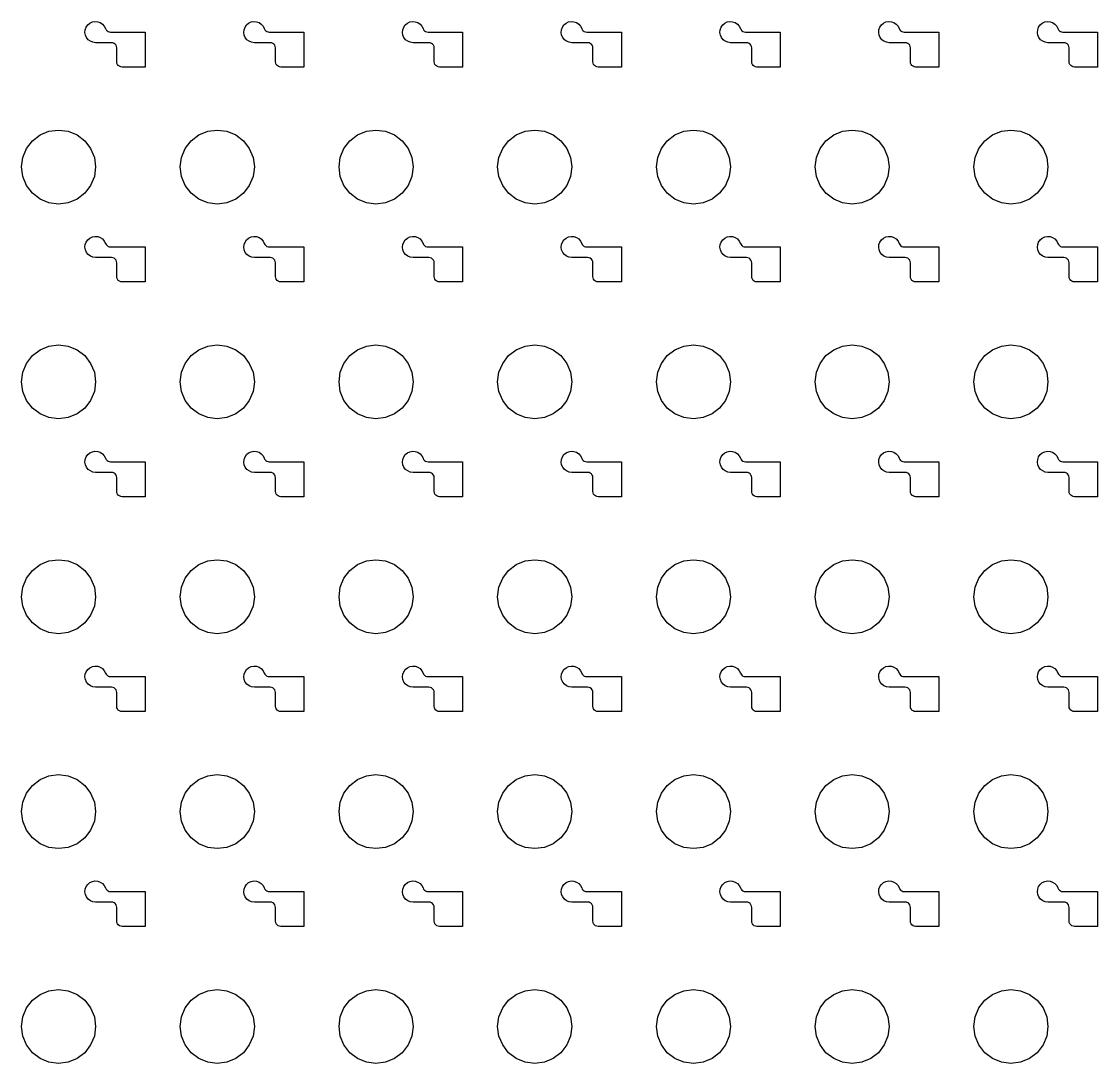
# Model space of a CAD drawing. Extents: x 11 to 212, y 11 to 212.
# Drawn here: x 143.44 to 155.4, y 74.01 to 85.59 of the extents above; entities that cross this region are included whole.
import ezdxf

# ---------------------------------------------------------------- set-up
doc = ezdxf.new("R2010")
doc.units = 0
doc.layers.add('C3', color=7, linetype='continuous')

msp = doc.modelspace()

# ---------------------------------------------------------------- linework, layer by layer
at = {"layer": 'C3'}
for points in [[(144.553, 85.082), (144.538, 85.084), (144.524, 85.09), (144.511, 85.1), (144.502, 85.112), (144.496, 85.126), (144.494, 85.141), (144.494, 85.294), (144.492, 85.309), (144.486, 85.324), (144.477, 85.336), (144.465, 85.345), (144.451, 85.351), (144.435, 85.353), (144.259, 85.353), (144.229, 85.357), (144.201, 85.368), (144.177, 85.386), (144.158, 85.41), (144.146, 85.438), (144.141, 85.467), (144.144, 85.497), (144.155, 85.526), (144.172, 85.55), (144.195, 85.57), (144.223, 85.583), (144.252, 85.588), (144.282, 85.586), (144.311, 85.576), (144.336, 85.559), (144.356, 85.537), (144.37, 85.51), (144.376, 85.497), (144.386, 85.486), (144.397, 85.478), (144.411, 85.472), (144.425, 85.471), (144.809, 85.471), (144.809, 85.082)], [(146.318, 85.082), (146.302, 85.084), (146.288, 85.09), (146.276, 85.1), (146.267, 85.112), (146.261, 85.126), (146.259, 85.141), (146.259, 85.294), (146.257, 85.309), (146.251, 85.324), (146.242, 85.336), (146.229, 85.345), (146.215, 85.351), (146.2, 85.353), (146.024, 85.353), (145.994, 85.357), (145.966, 85.368), (145.941, 85.386), (145.923, 85.41), (145.911, 85.438), (145.906, 85.467), (145.909, 85.497), (145.92, 85.526), (145.937, 85.55), (145.96, 85.57), (145.987, 85.583), (146.017, 85.588), (146.047, 85.586), (146.076, 85.576), (146.101, 85.559), (146.121, 85.537), (146.134, 85.51), (146.141, 85.497), (146.15, 85.486), (146.162, 85.478), (146.176, 85.472), (146.19, 85.471), (146.574, 85.471), (146.574, 85.082)], [(148.082, 85.082), (148.067, 85.084), (148.053, 85.09), (148.041, 85.1), (148.031, 85.112), (148.026, 85.126), (148.024, 85.141), (148.024, 85.294), (148.022, 85.309), (148.016, 85.324), (148.006, 85.336), (147.994, 85.345), (147.98, 85.351), (147.965, 85.353), (147.788, 85.353), (147.758, 85.357), (147.73, 85.368), (147.706, 85.386), (147.687, 85.41), (147.675, 85.438), (147.671, 85.467), (147.674, 85.497), (147.684, 85.526), (147.702, 85.55), (147.725, 85.57), (147.752, 85.583), (147.782, 85.588), (147.812, 85.586), (147.84, 85.576), (147.866, 85.559), (147.886, 85.537), (147.899, 85.51), (147.906, 85.497), (147.915, 85.486), (147.927, 85.478), (147.94, 85.472), (147.955, 85.471), (148.339, 85.471), (148.339, 85.082)], [(149.847, 85.082), (149.832, 85.084), (149.818, 85.09), (149.805, 85.1), (149.796, 85.112), (149.79, 85.126), (149.788, 85.141), (149.788, 85.294), (149.786, 85.309), (149.78, 85.324), (149.771, 85.336), (149.759, 85.345), (149.745, 85.351), (149.729, 85.353), (149.553, 85.353), (149.523, 85.357), (149.495, 85.368), (149.471, 85.386), (149.452, 85.41), (149.44, 85.438), (149.435, 85.467), (149.438, 85.497), (149.449, 85.526), (149.466, 85.55), (149.49, 85.57), (149.517, 85.583), (149.546, 85.588), (149.577, 85.586), (149.605, 85.576), (149.63, 85.559), (149.65, 85.537), (149.664, 85.51), (149.67, 85.497), (149.68, 85.486), (149.692, 85.478), (149.705, 85.472), (149.719, 85.471), (150.104, 85.471), (150.104, 85.082)], [(151.612, 85.082), (151.597, 85.084), (151.582, 85.09), (151.57, 85.1), (151.561, 85.112), (151.555, 85.126), (151.553, 85.141), (151.553, 85.294), (151.551, 85.309), (151.545, 85.324), (151.536, 85.336), (151.524, 85.345), (151.509, 85.351), (151.494, 85.353), (151.318, 85.353), (151.288, 85.357), (151.26, 85.368), (151.236, 85.386), (151.217, 85.41), (151.205, 85.438), (151.2, 85.467), (151.203, 85.497), (151.214, 85.526), (151.231, 85.55), (151.254, 85.57), (151.282, 85.583), (151.311, 85.588), (151.341, 85.586), (151.37, 85.576), (151.395, 85.559), (151.415, 85.537), (151.429, 85.51), (151.435, 85.497), (151.444, 85.486), (151.456, 85.478), (151.47, 85.472), (151.484, 85.471), (151.868, 85.471), (151.868, 85.082)], [(153.376, 85.082), (153.361, 85.084), (153.347, 85.09), (153.335, 85.1), (153.326, 85.112), (153.32, 85.126), (153.318, 85.141), (153.318, 85.294), (153.316, 85.309), (153.31, 85.324), (153.3, 85.336), (153.288, 85.345), (153.274, 85.351), (153.259, 85.353), (153.082, 85.353), (153.052, 85.357), (153.024, 85.368), (153, 85.386), (152.982, 85.41), (152.969, 85.438), (152.965, 85.467), (152.968, 85.497), (152.978, 85.526), (152.996, 85.55), (153.019, 85.57), (153.046, 85.583), (153.076, 85.588), (153.106, 85.586), (153.135, 85.576), (153.16, 85.559), (153.18, 85.537), (153.193, 85.51), (153.2, 85.497), (153.209, 85.486), (153.221, 85.478), (153.234, 85.472), (153.249, 85.471), (153.633, 85.471), (153.633, 85.082)], [(155.141, 85.082), (155.126, 85.084), (155.112, 85.09), (155.1, 85.1), (155.09, 85.112), (155.084, 85.126), (155.082, 85.141), (155.082, 85.294), (155.08, 85.309), (155.074, 85.324), (155.065, 85.336), (155.053, 85.345), (155.039, 85.351), (155.024, 85.353), (154.847, 85.353), (154.817, 85.357), (154.789, 85.368), (154.765, 85.386), (154.746, 85.41), (154.734, 85.438), (154.729, 85.467), (154.733, 85.497), (154.743, 85.526), (154.761, 85.55), (154.784, 85.57), (154.811, 85.583), (154.841, 85.588), (154.871, 85.586), (154.899, 85.576), (154.924, 85.559), (154.944, 85.537), (154.958, 85.51), (154.964, 85.497), (154.974, 85.486), (154.986, 85.478), (154.999, 85.472), (155.013, 85.471), (155.398, 85.471), (155.398, 85.082)], [(144.259, 83.971), (144.245, 83.864), (144.204, 83.765), (144.138, 83.679), (144.053, 83.614), (143.954, 83.573), (143.847, 83.559), (143.74, 83.573), (143.641, 83.614), (143.556, 83.679), (143.49, 83.765), (143.449, 83.864), (143.435, 83.971), (143.449, 84.077), (143.49, 84.176), (143.556, 84.262), (143.641, 84.327), (143.74, 84.368), (143.847, 84.382), (143.954, 84.368), (144.053, 84.327), (144.138, 84.262), (144.204, 84.176), (144.245, 84.077)], [(146.024, 83.971), (146.009, 83.864), (145.968, 83.765), (145.903, 83.679), (145.818, 83.614), (145.718, 83.573), (145.612, 83.559), (145.505, 83.573), (145.406, 83.614), (145.321, 83.679), (145.255, 83.765), (145.214, 83.864), (145.2, 83.971), (145.214, 84.077), (145.255, 84.176), (145.321, 84.262), (145.406, 84.327), (145.505, 84.368), (145.612, 84.382), (145.718, 84.368), (145.818, 84.327), (145.903, 84.262), (145.968, 84.176), (146.009, 84.077)], [(147.788, 83.971), (147.774, 83.864), (147.733, 83.765), (147.668, 83.679), (147.582, 83.614), (147.483, 83.573), (147.376, 83.559), (147.27, 83.573), (147.171, 83.614), (147.085, 83.679), (147.02, 83.765), (146.979, 83.864), (146.965, 83.971), (146.979, 84.077), (147.02, 84.176), (147.085, 84.262), (147.171, 84.327), (147.27, 84.368), (147.376, 84.382), (147.483, 84.368), (147.582, 84.327), (147.668, 84.262), (147.733, 84.176), (147.774, 84.077)], [(149.553, 83.971), (149.539, 83.864), (149.498, 83.765), (149.432, 83.679), (149.347, 83.614), (149.248, 83.573), (149.141, 83.559), (149.035, 83.573), (148.935, 83.614), (148.85, 83.679), (148.785, 83.765), (148.743, 83.864), (148.729, 83.971), (148.743, 84.077), (148.785, 84.176), (148.85, 84.262), (148.935, 84.327), (149.035, 84.368), (149.141, 84.382), (149.248, 84.368), (149.347, 84.327), (149.432, 84.262), (149.498, 84.176), (149.539, 84.077)], [(151.318, 83.971), (151.304, 83.864), (151.262, 83.765), (151.197, 83.679), (151.112, 83.614), (151.012, 83.573), (150.906, 83.559), (150.799, 83.573), (150.7, 83.614), (150.615, 83.679), (150.549, 83.765), (150.508, 83.864), (150.494, 83.971), (150.508, 84.077), (150.549, 84.176), (150.615, 84.262), (150.7, 84.327), (150.799, 84.368), (150.906, 84.382), (151.012, 84.368), (151.112, 84.327), (151.197, 84.262), (151.262, 84.176), (151.304, 84.077)], [(153.082, 83.971), (153.068, 83.864), (153.027, 83.765), (152.962, 83.679), (152.876, 83.614), (152.777, 83.573), (152.671, 83.559), (152.564, 83.573), (152.465, 83.614), (152.379, 83.679), (152.314, 83.765), (152.273, 83.864), (152.259, 83.971), (152.273, 84.077), (152.314, 84.176), (152.379, 84.262), (152.465, 84.327), (152.564, 84.368), (152.671, 84.382), (152.777, 84.368), (152.876, 84.327), (152.962, 84.262), (153.027, 84.176), (153.068, 84.077)], [(154.847, 83.971), (154.833, 83.864), (154.792, 83.765), (154.726, 83.679), (154.641, 83.614), (154.542, 83.573), (154.435, 83.559), (154.329, 83.573), (154.229, 83.614), (154.144, 83.679), (154.079, 83.765), (154.038, 83.864), (154.024, 83.971), (154.038, 84.077), (154.079, 84.176), (154.144, 84.262), (154.229, 84.327), (154.329, 84.368), (154.435, 84.382), (154.542, 84.368), (154.641, 84.327), (154.726, 84.262), (154.792, 84.176), (154.833, 84.077)], [(144.553, 82.694), (144.538, 82.696), (144.524, 82.702), (144.511, 82.711), (144.502, 82.724), (144.496, 82.738), (144.494, 82.753), (144.494, 82.906), (144.492, 82.921), (144.486, 82.935), (144.477, 82.947), (144.465, 82.957), (144.451, 82.963), (144.435, 82.965), (144.259, 82.965), (144.229, 82.969), (144.201, 82.98), (144.177, 82.998), (144.158, 83.022), (144.146, 83.049), (144.141, 83.079), (144.144, 83.109), (144.155, 83.137), (144.172, 83.162), (144.195, 83.181), (144.223, 83.194), (144.252, 83.2), (144.282, 83.198), (144.311, 83.188), (144.336, 83.171), (144.356, 83.148), (144.37, 83.122), (144.376, 83.109), (144.386, 83.098), (144.397, 83.089), (144.411, 83.084), (144.425, 83.082), (144.809, 83.082), (144.809, 82.694)], [(146.318, 82.694), (146.302, 82.696), (146.288, 82.702), (146.276, 82.711), (146.267, 82.724), (146.261, 82.738), (146.259, 82.753), (146.259, 82.906), (146.257, 82.921), (146.251, 82.935), (146.242, 82.947), (146.229, 82.957), (146.215, 82.963), (146.2, 82.965), (146.024, 82.965), (145.994, 82.969), (145.966, 82.98), (145.941, 82.998), (145.923, 83.022), (145.911, 83.049), (145.906, 83.079), (145.909, 83.109), (145.92, 83.137), (145.937, 83.162), (145.96, 83.181), (145.987, 83.194), (146.017, 83.2), (146.047, 83.198), (146.076, 83.188), (146.101, 83.171), (146.121, 83.148), (146.134, 83.122), (146.141, 83.109), (146.15, 83.098), (146.162, 83.089), (146.176, 83.084), (146.19, 83.082), (146.574, 83.082), (146.574, 82.694)], [(148.082, 82.694), (148.067, 82.696), (148.053, 82.702), (148.041, 82.711), (148.031, 82.724), (148.026, 82.738), (148.024, 82.753), (148.024, 82.906), (148.022, 82.921), (148.016, 82.935), (148.006, 82.947), (147.994, 82.957), (147.98, 82.963), (147.965, 82.965), (147.788, 82.965), (147.758, 82.969), (147.73, 82.98), (147.706, 82.998), (147.687, 83.022), (147.675, 83.049), (147.671, 83.079), (147.674, 83.109), (147.684, 83.137), (147.702, 83.162), (147.725, 83.181), (147.752, 83.194), (147.782, 83.2), (147.812, 83.198), (147.84, 83.188), (147.866, 83.171), (147.886, 83.148), (147.899, 83.122), (147.906, 83.109), (147.915, 83.098), (147.927, 83.089), (147.94, 83.084), (147.955, 83.082), (148.339, 83.082), (148.339, 82.694)], [(149.847, 82.694), (149.832, 82.696), (149.818, 82.702), (149.805, 82.711), (149.796, 82.724), (149.79, 82.738), (149.788, 82.753), (149.788, 82.906), (149.786, 82.921), (149.78, 82.935), (149.771, 82.947), (149.759, 82.957), (149.745, 82.963), (149.729, 82.965), (149.553, 82.965), (149.523, 82.969), (149.495, 82.98), (149.471, 82.998), (149.452, 83.022), (149.44, 83.049), (149.435, 83.079), (149.438, 83.109), (149.449, 83.137), (149.466, 83.162), (149.49, 83.181), (149.517, 83.194), (149.546, 83.2), (149.577, 83.198), (149.605, 83.188), (149.63, 83.171), (149.65, 83.148), (149.664, 83.122), (149.67, 83.109), (149.68, 83.098), (149.692, 83.089), (149.705, 83.084), (149.719, 83.082), (150.104, 83.082), (150.104, 82.694)], [(151.612, 82.694), (151.597, 82.696), (151.582, 82.702), (151.57, 82.711), (151.561, 82.724), (151.555, 82.738), (151.553, 82.753), (151.553, 82.906), (151.551, 82.921), (151.545, 82.935), (151.536, 82.947), (151.524, 82.957), (151.509, 82.963), (151.494, 82.965), (151.318, 82.965), (151.288, 82.969), (151.26, 82.98), (151.236, 82.998), (151.217, 83.022), (151.205, 83.049), (151.2, 83.079), (151.203, 83.109), (151.214, 83.137), (151.231, 83.162), (151.254, 83.181), (151.282, 83.194), (151.311, 83.2), (151.341, 83.198), (151.37, 83.188), (151.395, 83.171), (151.415, 83.148), (151.429, 83.122), (151.435, 83.109), (151.444, 83.098), (151.456, 83.089), (151.47, 83.084), (151.484, 83.082), (151.868, 83.082), (151.868, 82.694)], [(153.376, 82.694), (153.361, 82.696), (153.347, 82.702), (153.335, 82.711), (153.326, 82.724), (153.32, 82.738), (153.318, 82.753), (153.318, 82.906), (153.316, 82.921), (153.31, 82.935), (153.3, 82.947), (153.288, 82.957), (153.274, 82.963), (153.259, 82.965), (153.082, 82.965), (153.052, 82.969), (153.024, 82.98), (153, 82.998), (152.982, 83.022), (152.969, 83.049), (152.965, 83.079), (152.968, 83.109), (152.978, 83.137), (152.996, 83.162), (153.019, 83.181), (153.046, 83.194), (153.076, 83.2), (153.106, 83.198), (153.135, 83.188), (153.16, 83.171), (153.18, 83.148), (153.193, 83.122), (153.2, 83.109), (153.209, 83.098), (153.221, 83.089), (153.234, 83.084), (153.249, 83.082), (153.633, 83.082), (153.633, 82.694)], [(155.141, 82.694), (155.126, 82.696), (155.112, 82.702), (155.1, 82.711), (155.09, 82.724), (155.084, 82.738), (155.082, 82.753), (155.082, 82.906), (155.08, 82.921), (155.074, 82.935), (155.065, 82.947), (155.053, 82.957), (155.039, 82.963), (155.024, 82.965), (154.847, 82.965), (154.817, 82.969), (154.789, 82.98), (154.765, 82.998), (154.746, 83.022), (154.734, 83.049), (154.729, 83.079), (154.733, 83.109), (154.743, 83.137), (154.761, 83.162), (154.784, 83.181), (154.811, 83.194), (154.841, 83.2), (154.871, 83.198), (154.899, 83.188), (154.924, 83.171), (154.944, 83.148), (154.958, 83.122), (154.964, 83.109), (154.974, 83.098), (154.986, 83.089), (154.999, 83.084), (155.013, 83.082), (155.398, 83.082), (155.398, 82.694)], [(144.259, 81.582), (144.245, 81.476), (144.204, 81.376), (144.138, 81.291), (144.053, 81.226), (143.954, 81.185), (143.847, 81.171), (143.74, 81.185), (143.641, 81.226), (143.556, 81.291), (143.49, 81.376), (143.449, 81.476), (143.435, 81.582), (143.449, 81.689), (143.49, 81.788), (143.556, 81.874), (143.641, 81.939), (143.74, 81.98), (143.847, 81.994), (143.954, 81.98), (144.053, 81.939), (144.138, 81.874), (144.204, 81.788), (144.245, 81.689)], [(146.024, 81.582), (146.009, 81.476), (145.968, 81.376), (145.903, 81.291), (145.818, 81.226), (145.718, 81.185), (145.612, 81.171), (145.505, 81.185), (145.406, 81.226), (145.321, 81.291), (145.255, 81.376), (145.214, 81.476), (145.2, 81.582), (145.214, 81.689), (145.255, 81.788), (145.321, 81.874), (145.406, 81.939), (145.505, 81.98), (145.612, 81.994), (145.718, 81.98), (145.818, 81.939), (145.903, 81.874), (145.968, 81.788), (146.009, 81.689)], [(147.788, 81.582), (147.774, 81.476), (147.733, 81.376), (147.668, 81.291), (147.582, 81.226), (147.483, 81.185), (147.376, 81.171), (147.27, 81.185), (147.171, 81.226), (147.085, 81.291), (147.02, 81.376), (146.979, 81.476), (146.965, 81.582), (146.979, 81.689), (147.02, 81.788), (147.085, 81.874), (147.171, 81.939), (147.27, 81.98), (147.376, 81.994), (147.483, 81.98), (147.582, 81.939), (147.668, 81.874), (147.733, 81.788), (147.774, 81.689)], [(149.553, 81.582), (149.539, 81.476), (149.498, 81.376), (149.432, 81.291), (149.347, 81.226), (149.248, 81.185), (149.141, 81.171), (149.035, 81.185), (148.935, 81.226), (148.85, 81.291), (148.785, 81.376), (148.743, 81.476), (148.729, 81.582), (148.743, 81.689), (148.785, 81.788), (148.85, 81.874), (148.935, 81.939), (149.035, 81.98), (149.141, 81.994), (149.248, 81.98), (149.347, 81.939), (149.432, 81.874), (149.498, 81.788), (149.539, 81.689)], [(151.318, 81.582), (151.304, 81.476), (151.262, 81.376), (151.197, 81.291), (151.112, 81.226), (151.012, 81.185), (150.906, 81.171), (150.799, 81.185), (150.7, 81.226), (150.615, 81.291), (150.549, 81.376), (150.508, 81.476), (150.494, 81.582), (150.508, 81.689), (150.549, 81.788), (150.615, 81.874), (150.7, 81.939), (150.799, 81.98), (150.906, 81.994), (151.012, 81.98), (151.112, 81.939), (151.197, 81.874), (151.262, 81.788), (151.304, 81.689)], [(153.082, 81.582), (153.068, 81.476), (153.027, 81.376), (152.962, 81.291), (152.876, 81.226), (152.777, 81.185), (152.671, 81.171), (152.564, 81.185), (152.465, 81.226), (152.379, 81.291), (152.314, 81.376), (152.273, 81.476), (152.259, 81.582), (152.273, 81.689), (152.314, 81.788), (152.379, 81.874), (152.465, 81.939), (152.564, 81.98), (152.671, 81.994), (152.777, 81.98), (152.876, 81.939), (152.962, 81.874), (153.027, 81.788), (153.068, 81.689)], [(154.847, 81.582), (154.833, 81.476), (154.792, 81.376), (154.726, 81.291), (154.641, 81.226), (154.542, 81.185), (154.435, 81.171), (154.329, 81.185), (154.229, 81.226), (154.144, 81.291), (154.079, 81.376), (154.038, 81.476), (154.024, 81.582), (154.038, 81.689), (154.079, 81.788), (154.144, 81.874), (154.229, 81.939), (154.329, 81.98), (154.435, 81.994), (154.542, 81.98), (154.641, 81.939), (154.726, 81.874), (154.792, 81.788), (154.833, 81.689)], [(144.553, 80.306), (144.538, 80.308), (144.524, 80.314), (144.511, 80.323), (144.502, 80.335), (144.496, 80.349), (144.494, 80.365), (144.494, 80.518), (144.492, 80.533), (144.486, 80.547), (144.477, 80.559), (144.465, 80.569), (144.451, 80.574), (144.435, 80.576), (144.259, 80.576), (144.229, 80.58), (144.201, 80.592), (144.177, 80.61), (144.158, 80.633), (144.146, 80.661), (144.141, 80.691), (144.144, 80.721), (144.155, 80.749), (144.172, 80.774), (144.195, 80.793), (144.223, 80.806), (144.252, 80.812), (144.282, 80.809), (144.311, 80.8), (144.336, 80.783), (144.356, 80.76), (144.37, 80.733), (144.376, 80.72), (144.386, 80.709), (144.397, 80.701), (144.411, 80.696), (144.425, 80.694), (144.809, 80.694), (144.809, 80.306)], [(146.318, 80.306), (146.302, 80.308), (146.288, 80.314), (146.276, 80.323), (146.267, 80.335), (146.261, 80.349), (146.259, 80.365), (146.259, 80.518), (146.257, 80.533), (146.251, 80.547), (146.242, 80.559), (146.229, 80.569), (146.215, 80.574), (146.2, 80.576), (146.024, 80.576), (145.994, 80.58), (145.966, 80.592), (145.941, 80.61), (145.923, 80.633), (145.911, 80.661), (145.906, 80.691), (145.909, 80.721), (145.92, 80.749), (145.937, 80.774), (145.96, 80.793), (145.987, 80.806), (146.017, 80.812), (146.047, 80.809), (146.076, 80.8), (146.101, 80.783), (146.121, 80.76), (146.134, 80.733), (146.141, 80.72), (146.15, 80.709), (146.162, 80.701), (146.176, 80.696), (146.19, 80.694), (146.574, 80.694), (146.574, 80.306)], [(148.082, 80.306), (148.067, 80.308), (148.053, 80.314), (148.041, 80.323), (148.031, 80.335), (148.026, 80.349), (148.024, 80.365), (148.024, 80.518), (148.022, 80.533), (148.016, 80.547), (148.006, 80.559), (147.994, 80.569), (147.98, 80.574), (147.965, 80.576), (147.788, 80.576), (147.758, 80.58), (147.73, 80.592), (147.706, 80.61), (147.687, 80.633), (147.675, 80.661), (147.671, 80.691), (147.674, 80.721), (147.684, 80.749), (147.702, 80.774), (147.725, 80.793), (147.752, 80.806), (147.782, 80.812), (147.812, 80.809), (147.84, 80.8), (147.866, 80.783), (147.886, 80.76), (147.899, 80.733), (147.906, 80.72), (147.915, 80.709), (147.927, 80.701), (147.94, 80.696), (147.955, 80.694), (148.339, 80.694), (148.339, 80.306)], [(149.847, 80.306), (149.832, 80.308), (149.818, 80.314), (149.805, 80.323), (149.796, 80.335), (149.79, 80.349), (149.788, 80.365), (149.788, 80.518), (149.786, 80.533), (149.78, 80.547), (149.771, 80.559), (149.759, 80.569), (149.745, 80.574), (149.729, 80.576), (149.553, 80.576), (149.523, 80.58), (149.495, 80.592), (149.471, 80.61), (149.452, 80.633), (149.44, 80.661), (149.435, 80.691), (149.438, 80.721), (149.449, 80.749), (149.466, 80.774), (149.49, 80.793), (149.517, 80.806), (149.546, 80.812), (149.577, 80.809), (149.605, 80.8), (149.63, 80.783), (149.65, 80.76), (149.664, 80.733), (149.67, 80.72), (149.68, 80.709), (149.692, 80.701), (149.705, 80.696), (149.719, 80.694), (150.104, 80.694), (150.104, 80.306)], [(151.612, 80.306), (151.597, 80.308), (151.582, 80.314), (151.57, 80.323), (151.561, 80.335), (151.555, 80.349), (151.553, 80.365), (151.553, 80.518), (151.551, 80.533), (151.545, 80.547), (151.536, 80.559), (151.524, 80.569), (151.509, 80.574), (151.494, 80.576), (151.318, 80.576), (151.288, 80.58), (151.26, 80.592), (151.236, 80.61), (151.217, 80.633), (151.205, 80.661), (151.2, 80.691), (151.203, 80.721), (151.214, 80.749), (151.231, 80.774), (151.254, 80.793), (151.282, 80.806), (151.311, 80.812), (151.341, 80.809), (151.37, 80.8), (151.395, 80.783), (151.415, 80.76), (151.429, 80.733), (151.435, 80.72), (151.444, 80.709), (151.456, 80.701), (151.47, 80.696), (151.484, 80.694), (151.868, 80.694), (151.868, 80.306)], [(153.376, 80.306), (153.361, 80.308), (153.347, 80.314), (153.335, 80.323), (153.326, 80.335), (153.32, 80.349), (153.318, 80.365), (153.318, 80.518), (153.316, 80.533), (153.31, 80.547), (153.3, 80.559), (153.288, 80.569), (153.274, 80.574), (153.259, 80.576), (153.082, 80.576), (153.052, 80.58), (153.024, 80.592), (153, 80.61), (152.982, 80.633), (152.969, 80.661), (152.965, 80.691), (152.968, 80.721), (152.978, 80.749), (152.996, 80.774), (153.019, 80.793), (153.046, 80.806), (153.076, 80.812), (153.106, 80.809), (153.135, 80.8), (153.16, 80.783), (153.18, 80.76), (153.193, 80.733), (153.2, 80.72), (153.209, 80.709), (153.221, 80.701), (153.234, 80.696), (153.249, 80.694), (153.633, 80.694), (153.633, 80.306)], [(155.141, 80.306), (155.126, 80.308), (155.112, 80.314), (155.1, 80.323), (155.09, 80.335), (155.084, 80.349), (155.082, 80.365), (155.082, 80.518), (155.08, 80.533), (155.074, 80.547), (155.065, 80.559), (155.053, 80.569), (155.039, 80.574), (155.024, 80.576), (154.847, 80.576), (154.817, 80.58), (154.789, 80.592), (154.765, 80.61), (154.746, 80.633), (154.734, 80.661), (154.729, 80.691), (154.733, 80.721), (154.743, 80.749), (154.761, 80.774), (154.784, 80.793), (154.811, 80.806), (154.841, 80.812), (154.871, 80.809), (154.899, 80.8), (154.924, 80.783), (154.944, 80.76), (154.958, 80.733), (154.964, 80.72), (154.974, 80.709), (154.986, 80.701), (154.999, 80.696), (155.013, 80.694), (155.398, 80.694), (155.398, 80.306)], [(144.259, 79.194), (144.245, 79.088), (144.204, 78.988), (144.138, 78.903), (144.053, 78.838), (143.954, 78.796), (143.847, 78.782), (143.74, 78.796), (143.641, 78.838), (143.556, 78.903), (143.49, 78.988), (143.449, 79.088), (143.435, 79.194), (143.449, 79.301), (143.49, 79.4), (143.556, 79.485), (143.641, 79.551), (143.74, 79.592), (143.847, 79.606), (143.954, 79.592), (144.053, 79.551), (144.138, 79.485), (144.204, 79.4), (144.245, 79.301)], [(146.024, 79.194), (146.009, 79.088), (145.968, 78.988), (145.903, 78.903), (145.818, 78.838), (145.718, 78.796), (145.612, 78.782), (145.505, 78.796), (145.406, 78.838), (145.321, 78.903), (145.255, 78.988), (145.214, 79.088), (145.2, 79.194), (145.214, 79.301), (145.255, 79.4), (145.321, 79.485), (145.406, 79.551), (145.505, 79.592), (145.612, 79.606), (145.718, 79.592), (145.818, 79.551), (145.903, 79.485), (145.968, 79.4), (146.009, 79.301)], [(147.788, 79.194), (147.774, 79.088), (147.733, 78.988), (147.668, 78.903), (147.582, 78.838), (147.483, 78.796), (147.376, 78.782), (147.27, 78.796), (147.171, 78.838), (147.085, 78.903), (147.02, 78.988), (146.979, 79.088), (146.965, 79.194), (146.979, 79.301), (147.02, 79.4), (147.085, 79.485), (147.171, 79.551), (147.27, 79.592), (147.376, 79.606), (147.483, 79.592), (147.582, 79.551), (147.668, 79.485), (147.733, 79.4), (147.774, 79.301)], [(149.553, 79.194), (149.539, 79.088), (149.498, 78.988), (149.432, 78.903), (149.347, 78.838), (149.248, 78.796), (149.141, 78.782), (149.035, 78.796), (148.935, 78.838), (148.85, 78.903), (148.785, 78.988), (148.743, 79.088), (148.729, 79.194), (148.743, 79.301), (148.785, 79.4), (148.85, 79.485), (148.935, 79.551), (149.035, 79.592), (149.141, 79.606), (149.248, 79.592), (149.347, 79.551), (149.432, 79.485), (149.498, 79.4), (149.539, 79.301)], [(151.318, 79.194), (151.304, 79.088), (151.262, 78.988), (151.197, 78.903), (151.112, 78.838), (151.012, 78.796), (150.906, 78.782), (150.799, 78.796), (150.7, 78.838), (150.615, 78.903), (150.549, 78.988), (150.508, 79.088), (150.494, 79.194), (150.508, 79.301), (150.549, 79.4), (150.615, 79.485), (150.7, 79.551), (150.799, 79.592), (150.906, 79.606), (151.012, 79.592), (151.112, 79.551), (151.197, 79.485), (151.262, 79.4), (151.304, 79.301)], [(153.082, 79.194), (153.068, 79.088), (153.027, 78.988), (152.962, 78.903), (152.876, 78.838), (152.777, 78.796), (152.671, 78.782), (152.564, 78.796), (152.465, 78.838), (152.379, 78.903), (152.314, 78.988), (152.273, 79.088), (152.259, 79.194), (152.273, 79.301), (152.314, 79.4), (152.379, 79.485), (152.465, 79.551), (152.564, 79.592), (152.671, 79.606), (152.777, 79.592), (152.876, 79.551), (152.962, 79.485), (153.027, 79.4), (153.068, 79.301)], [(154.847, 79.194), (154.833, 79.088), (154.792, 78.988), (154.726, 78.903), (154.641, 78.838), (154.542, 78.796), (154.435, 78.782), (154.329, 78.796), (154.229, 78.838), (154.144, 78.903), (154.079, 78.988), (154.038, 79.088), (154.024, 79.194), (154.038, 79.301), (154.079, 79.4), (154.144, 79.485), (154.229, 79.551), (154.329, 79.592), (154.435, 79.606), (154.542, 79.592), (154.641, 79.551), (154.726, 79.485), (154.792, 79.4), (154.833, 79.301)], [(144.553, 77.918), (144.538, 77.92), (144.524, 77.926), (144.511, 77.935), (144.502, 77.947), (144.496, 77.961), (144.494, 77.976), (144.494, 78.129), (144.492, 78.145), (144.486, 78.159), (144.477, 78.171), (144.465, 78.18), (144.451, 78.186), (144.435, 78.188), (144.259, 78.188), (144.229, 78.192), (144.201, 78.203), (144.177, 78.222), (144.158, 78.245), (144.146, 78.273), (144.141, 78.303), (144.144, 78.333), (144.155, 78.361), (144.172, 78.386), (144.195, 78.405), (144.223, 78.418), (144.252, 78.423), (144.282, 78.421), (144.311, 78.411), (144.336, 78.395), (144.356, 78.372), (144.37, 78.345), (144.376, 78.332), (144.386, 78.321), (144.397, 78.313), (144.411, 78.308), (144.425, 78.306), (144.809, 78.306), (144.809, 77.918)], [(146.318, 77.918), (146.302, 77.92), (146.288, 77.926), (146.276, 77.935), (146.267, 77.947), (146.261, 77.961), (146.259, 77.976), (146.259, 78.129), (146.257, 78.145), (146.251, 78.159), (146.242, 78.171), (146.229, 78.18), (146.215, 78.186), (146.2, 78.188), (146.024, 78.188), (145.994, 78.192), (145.966, 78.203), (145.941, 78.222), (145.923, 78.245), (145.911, 78.273), (145.906, 78.303), (145.909, 78.333), (145.92, 78.361), (145.937, 78.386), (145.96, 78.405), (145.987, 78.418), (146.017, 78.423), (146.047, 78.421), (146.076, 78.411), (146.101, 78.395), (146.121, 78.372), (146.134, 78.345), (146.141, 78.332), (146.15, 78.321), (146.162, 78.313), (146.176, 78.308), (146.19, 78.306), (146.574, 78.306), (146.574, 77.918)], [(148.082, 77.918), (148.067, 77.92), (148.053, 77.926), (148.041, 77.935), (148.031, 77.947), (148.026, 77.961), (148.024, 77.976), (148.024, 78.129), (148.022, 78.145), (148.016, 78.159), (148.006, 78.171), (147.994, 78.18), (147.98, 78.186), (147.965, 78.188), (147.788, 78.188), (147.758, 78.192), (147.73, 78.203), (147.706, 78.222), (147.687, 78.245), (147.675, 78.273), (147.671, 78.303), (147.674, 78.333), (147.684, 78.361), (147.702, 78.386), (147.725, 78.405), (147.752, 78.418), (147.782, 78.423), (147.812, 78.421), (147.84, 78.411), (147.866, 78.395), (147.886, 78.372), (147.899, 78.345), (147.906, 78.332), (147.915, 78.321), (147.927, 78.313), (147.94, 78.308), (147.955, 78.306), (148.339, 78.306), (148.339, 77.918)], [(149.847, 77.918), (149.832, 77.92), (149.818, 77.926), (149.805, 77.935), (149.796, 77.947), (149.79, 77.961), (149.788, 77.976), (149.788, 78.129), (149.786, 78.145), (149.78, 78.159), (149.771, 78.171), (149.759, 78.18), (149.745, 78.186), (149.729, 78.188), (149.553, 78.188), (149.523, 78.192), (149.495, 78.203), (149.471, 78.222), (149.452, 78.245), (149.44, 78.273), (149.435, 78.303), (149.438, 78.333), (149.449, 78.361), (149.466, 78.386), (149.49, 78.405), (149.517, 78.418), (149.546, 78.423), (149.577, 78.421), (149.605, 78.411), (149.63, 78.395), (149.65, 78.372), (149.664, 78.345), (149.67, 78.332), (149.68, 78.321), (149.692, 78.313), (149.705, 78.308), (149.719, 78.306), (150.104, 78.306), (150.104, 77.918)], [(151.612, 77.918), (151.597, 77.92), (151.582, 77.926), (151.57, 77.935), (151.561, 77.947), (151.555, 77.961), (151.553, 77.976), (151.553, 78.129), (151.551, 78.145), (151.545, 78.159), (151.536, 78.171), (151.524, 78.18), (151.509, 78.186), (151.494, 78.188), (151.318, 78.188), (151.288, 78.192), (151.26, 78.203), (151.236, 78.222), (151.217, 78.245), (151.205, 78.273), (151.2, 78.303), (151.203, 78.333), (151.214, 78.361), (151.231, 78.386), (151.254, 78.405), (151.282, 78.418), (151.311, 78.423), (151.341, 78.421), (151.37, 78.411), (151.395, 78.395), (151.415, 78.372), (151.429, 78.345), (151.435, 78.332), (151.444, 78.321), (151.456, 78.313), (151.47, 78.308), (151.484, 78.306), (151.868, 78.306), (151.868, 77.918)], [(153.376, 77.918), (153.361, 77.92), (153.347, 77.926), (153.335, 77.935), (153.326, 77.947), (153.32, 77.961), (153.318, 77.976), (153.318, 78.129), (153.316, 78.145), (153.31, 78.159), (153.3, 78.171), (153.288, 78.18), (153.274, 78.186), (153.259, 78.188), (153.082, 78.188), (153.052, 78.192), (153.024, 78.203), (153, 78.222), (152.982, 78.245), (152.969, 78.273), (152.965, 78.303), (152.968, 78.333), (152.978, 78.361), (152.996, 78.386), (153.019, 78.405), (153.046, 78.418), (153.076, 78.423), (153.106, 78.421), (153.135, 78.411), (153.16, 78.395), (153.18, 78.372), (153.193, 78.345), (153.2, 78.332), (153.209, 78.321), (153.221, 78.313), (153.234, 78.308), (153.249, 78.306), (153.633, 78.306), (153.633, 77.918)], [(155.141, 77.918), (155.126, 77.92), (155.112, 77.926), (155.1, 77.935), (155.09, 77.947), (155.084, 77.961), (155.082, 77.976), (155.082, 78.129), (155.08, 78.145), (155.074, 78.159), (155.065, 78.171), (155.053, 78.18), (155.039, 78.186), (155.024, 78.188), (154.847, 78.188), (154.817, 78.192), (154.789, 78.203), (154.765, 78.222), (154.746, 78.245), (154.734, 78.273), (154.729, 78.303), (154.733, 78.333), (154.743, 78.361), (154.761, 78.386), (154.784, 78.405), (154.811, 78.418), (154.841, 78.423), (154.871, 78.421), (154.899, 78.411), (154.924, 78.395), (154.944, 78.372), (154.958, 78.345), (154.964, 78.332), (154.974, 78.321), (154.986, 78.313), (154.999, 78.308), (155.013, 78.306), (155.398, 78.306), (155.398, 77.918)], [(144.259, 76.806), (144.245, 76.699), (144.204, 76.6), (144.138, 76.515), (144.053, 76.449), (143.954, 76.408), (143.847, 76.394), (143.74, 76.408), (143.641, 76.449), (143.556, 76.515), (143.49, 76.6), (143.449, 76.699), (143.435, 76.806), (143.449, 76.912), (143.49, 77.012), (143.556, 77.097), (143.641, 77.162), (143.74, 77.204), (143.847, 77.218), (143.954, 77.204), (144.053, 77.162), (144.138, 77.097), (144.204, 77.012), (144.245, 76.912)], [(146.024, 76.806), (146.009, 76.699), (145.968, 76.6), (145.903, 76.515), (145.818, 76.449), (145.718, 76.408), (145.612, 76.394), (145.505, 76.408), (145.406, 76.449), (145.321, 76.515), (145.255, 76.6), (145.214, 76.699), (145.2, 76.806), (145.214, 76.912), (145.255, 77.012), (145.321, 77.097), (145.406, 77.162), (145.505, 77.204), (145.612, 77.218), (145.718, 77.204), (145.818, 77.162), (145.903, 77.097), (145.968, 77.012), (146.009, 76.912)], [(147.788, 76.806), (147.774, 76.699), (147.733, 76.6), (147.668, 76.515), (147.582, 76.449), (147.483, 76.408), (147.376, 76.394), (147.27, 76.408), (147.171, 76.449), (147.085, 76.515), (147.02, 76.6), (146.979, 76.699), (146.965, 76.806), (146.979, 76.912), (147.02, 77.012), (147.085, 77.097), (147.171, 77.162), (147.27, 77.204), (147.376, 77.218), (147.483, 77.204), (147.582, 77.162), (147.668, 77.097), (147.733, 77.012), (147.774, 76.912)], [(149.553, 76.806), (149.539, 76.699), (149.498, 76.6), (149.432, 76.515), (149.347, 76.449), (149.248, 76.408), (149.141, 76.394), (149.035, 76.408), (148.935, 76.449), (148.85, 76.515), (148.785, 76.6), (148.743, 76.699), (148.729, 76.806), (148.743, 76.912), (148.785, 77.012), (148.85, 77.097), (148.935, 77.162), (149.035, 77.204), (149.141, 77.218), (149.248, 77.204), (149.347, 77.162), (149.432, 77.097), (149.498, 77.012), (149.539, 76.912)], [(151.318, 76.806), (151.304, 76.699), (151.262, 76.6), (151.197, 76.515), (151.112, 76.449), (151.012, 76.408), (150.906, 76.394), (150.799, 76.408), (150.7, 76.449), (150.615, 76.515), (150.549, 76.6), (150.508, 76.699), (150.494, 76.806), (150.508, 76.912), (150.549, 77.012), (150.615, 77.097), (150.7, 77.162), (150.799, 77.204), (150.906, 77.218), (151.012, 77.204), (151.112, 77.162), (151.197, 77.097), (151.262, 77.012), (151.304, 76.912)], [(153.082, 76.806), (153.068, 76.699), (153.027, 76.6), (152.962, 76.515), (152.876, 76.449), (152.777, 76.408), (152.671, 76.394), (152.564, 76.408), (152.465, 76.449), (152.379, 76.515), (152.314, 76.6), (152.273, 76.699), (152.259, 76.806), (152.273, 76.912), (152.314, 77.012), (152.379, 77.097), (152.465, 77.162), (152.564, 77.204), (152.671, 77.218), (152.777, 77.204), (152.876, 77.162), (152.962, 77.097), (153.027, 77.012), (153.068, 76.912)], [(154.847, 76.806), (154.833, 76.699), (154.792, 76.6), (154.726, 76.515), (154.641, 76.449), (154.542, 76.408), (154.435, 76.394), (154.329, 76.408), (154.229, 76.449), (154.144, 76.515), (154.079, 76.6), (154.038, 76.699), (154.024, 76.806), (154.038, 76.912), (154.079, 77.012), (154.144, 77.097), (154.229, 77.162), (154.329, 77.204), (154.435, 77.218), (154.542, 77.204), (154.641, 77.162), (154.726, 77.097), (154.792, 77.012), (154.833, 76.912)], [(144.553, 75.529), (144.538, 75.531), (144.524, 75.537), (144.511, 75.547), (144.502, 75.559), (144.496, 75.573), (144.494, 75.588), (144.494, 75.741), (144.492, 75.756), (144.486, 75.771), (144.477, 75.783), (144.465, 75.792), (144.451, 75.798), (144.435, 75.8), (144.259, 75.8), (144.229, 75.804), (144.201, 75.815), (144.177, 75.833), (144.158, 75.857), (144.146, 75.885), (144.141, 75.914), (144.144, 75.944), (144.155, 75.973), (144.172, 75.997), (144.195, 76.017), (144.223, 76.03), (144.252, 76.035), (144.282, 76.033), (144.311, 76.023), (144.336, 76.006), (144.356, 75.984), (144.37, 75.957), (144.376, 75.944), (144.386, 75.933), (144.397, 75.925), (144.411, 75.919), (144.425, 75.918), (144.809, 75.918), (144.809, 75.529)], [(146.318, 75.529), (146.302, 75.531), (146.288, 75.537), (146.276, 75.547), (146.267, 75.559), (146.261, 75.573), (146.259, 75.588), (146.259, 75.741), (146.257, 75.756), (146.251, 75.771), (146.242, 75.783), (146.229, 75.792), (146.215, 75.798), (146.2, 75.8), (146.024, 75.8), (145.994, 75.804), (145.966, 75.815), (145.941, 75.833), (145.923, 75.857), (145.911, 75.885), (145.906, 75.914), (145.909, 75.944), (145.92, 75.973), (145.937, 75.997), (145.96, 76.017), (145.987, 76.03), (146.017, 76.035), (146.047, 76.033), (146.076, 76.023), (146.101, 76.006), (146.121, 75.984), (146.134, 75.957), (146.141, 75.944), (146.15, 75.933), (146.162, 75.925), (146.176, 75.919), (146.19, 75.918), (146.574, 75.918), (146.574, 75.529)], [(148.082, 75.529), (148.067, 75.531), (148.053, 75.537), (148.041, 75.547), (148.031, 75.559), (148.026, 75.573), (148.024, 75.588), (148.024, 75.741), (148.022, 75.756), (148.016, 75.771), (148.006, 75.783), (147.994, 75.792), (147.98, 75.798), (147.965, 75.8), (147.788, 75.8), (147.758, 75.804), (147.73, 75.815), (147.706, 75.833), (147.687, 75.857), (147.675, 75.885), (147.671, 75.914), (147.674, 75.944), (147.684, 75.973), (147.702, 75.997), (147.725, 76.017), (147.752, 76.03), (147.782, 76.035), (147.812, 76.033), (147.84, 76.023), (147.866, 76.006), (147.886, 75.984), (147.899, 75.957), (147.906, 75.944), (147.915, 75.933), (147.927, 75.925), (147.94, 75.919), (147.955, 75.918), (148.339, 75.918), (148.339, 75.529)], [(149.847, 75.529), (149.832, 75.531), (149.818, 75.537), (149.805, 75.547), (149.796, 75.559), (149.79, 75.573), (149.788, 75.588), (149.788, 75.741), (149.786, 75.756), (149.78, 75.771), (149.771, 75.783), (149.759, 75.792), (149.745, 75.798), (149.729, 75.8), (149.553, 75.8), (149.523, 75.804), (149.495, 75.815), (149.471, 75.833), (149.452, 75.857), (149.44, 75.885), (149.435, 75.914), (149.438, 75.944), (149.449, 75.973), (149.466, 75.997), (149.49, 76.017), (149.517, 76.03), (149.546, 76.035), (149.577, 76.033), (149.605, 76.023), (149.63, 76.006), (149.65, 75.984), (149.664, 75.957), (149.67, 75.944), (149.68, 75.933), (149.692, 75.925), (149.705, 75.919), (149.719, 75.918), (150.104, 75.918), (150.104, 75.529)], [(151.612, 75.529), (151.597, 75.531), (151.582, 75.537), (151.57, 75.547), (151.561, 75.559), (151.555, 75.573), (151.553, 75.588), (151.553, 75.741), (151.551, 75.756), (151.545, 75.771), (151.536, 75.783), (151.524, 75.792), (151.509, 75.798), (151.494, 75.8), (151.318, 75.8), (151.288, 75.804), (151.26, 75.815), (151.236, 75.833), (151.217, 75.857), (151.205, 75.885), (151.2, 75.914), (151.203, 75.944), (151.214, 75.973), (151.231, 75.997), (151.254, 76.017), (151.282, 76.03), (151.311, 76.035), (151.341, 76.033), (151.37, 76.023), (151.395, 76.006), (151.415, 75.984), (151.429, 75.957), (151.435, 75.944), (151.444, 75.933), (151.456, 75.925), (151.47, 75.919), (151.484, 75.918), (151.868, 75.918), (151.868, 75.529)], [(153.376, 75.529), (153.361, 75.531), (153.347, 75.537), (153.335, 75.547), (153.326, 75.559), (153.32, 75.573), (153.318, 75.588), (153.318, 75.741), (153.316, 75.756), (153.31, 75.771), (153.3, 75.783), (153.288, 75.792), (153.274, 75.798), (153.259, 75.8), (153.082, 75.8), (153.052, 75.804), (153.024, 75.815), (153, 75.833), (152.982, 75.857), (152.969, 75.885), (152.965, 75.914), (152.968, 75.944), (152.978, 75.973), (152.996, 75.997), (153.019, 76.017), (153.046, 76.03), (153.076, 76.035), (153.106, 76.033), (153.135, 76.023), (153.16, 76.006), (153.18, 75.984), (153.193, 75.957), (153.2, 75.944), (153.209, 75.933), (153.221, 75.925), (153.234, 75.919), (153.249, 75.918), (153.633, 75.918), (153.633, 75.529)], [(155.141, 75.529), (155.126, 75.531), (155.112, 75.537), (155.1, 75.547), (155.09, 75.559), (155.084, 75.573), (155.082, 75.588), (155.082, 75.741), (155.08, 75.756), (155.074, 75.771), (155.065, 75.783), (155.053, 75.792), (155.039, 75.798), (155.024, 75.8), (154.847, 75.8), (154.817, 75.804), (154.789, 75.815), (154.765, 75.833), (154.746, 75.857), (154.734, 75.885), (154.729, 75.914), (154.733, 75.944), (154.743, 75.973), (154.761, 75.997), (154.784, 76.017), (154.811, 76.03), (154.841, 76.035), (154.871, 76.033), (154.899, 76.023), (154.924, 76.006), (154.944, 75.984), (154.958, 75.957), (154.964, 75.944), (154.974, 75.933), (154.986, 75.925), (154.999, 75.919), (155.013, 75.918), (155.398, 75.918), (155.398, 75.529)], [(144.259, 74.418), (144.245, 74.311), (144.204, 74.212), (144.138, 74.126), (144.053, 74.061), (143.954, 74.02), (143.847, 74.006), (143.74, 74.02), (143.641, 74.061), (143.556, 74.126), (143.49, 74.212), (143.449, 74.311), (143.435, 74.418), (143.449, 74.524), (143.49, 74.624), (143.556, 74.709), (143.641, 74.774), (143.74, 74.815), (143.847, 74.829), (143.954, 74.815), (144.053, 74.774), (144.138, 74.709), (144.204, 74.624), (144.245, 74.524)], [(146.024, 74.418), (146.009, 74.311), (145.968, 74.212), (145.903, 74.126), (145.818, 74.061), (145.718, 74.02), (145.612, 74.006), (145.505, 74.02), (145.406, 74.061), (145.321, 74.126), (145.255, 74.212), (145.214, 74.311), (145.2, 74.418), (145.214, 74.524), (145.255, 74.624), (145.321, 74.709), (145.406, 74.774), (145.505, 74.815), (145.612, 74.829), (145.718, 74.815), (145.818, 74.774), (145.903, 74.709), (145.968, 74.624), (146.009, 74.524)], [(147.788, 74.418), (147.774, 74.311), (147.733, 74.212), (147.668, 74.126), (147.582, 74.061), (147.483, 74.02), (147.376, 74.006), (147.27, 74.02), (147.171, 74.061), (147.085, 74.126), (147.02, 74.212), (146.979, 74.311), (146.965, 74.418), (146.979, 74.524), (147.02, 74.624), (147.085, 74.709), (147.171, 74.774), (147.27, 74.815), (147.376, 74.829), (147.483, 74.815), (147.582, 74.774), (147.668, 74.709), (147.733, 74.624), (147.774, 74.524)], [(149.553, 74.418), (149.539, 74.311), (149.498, 74.212), (149.432, 74.126), (149.347, 74.061), (149.248, 74.02), (149.141, 74.006), (149.035, 74.02), (148.935, 74.061), (148.85, 74.126), (148.785, 74.212), (148.743, 74.311), (148.729, 74.418), (148.743, 74.524), (148.785, 74.624), (148.85, 74.709), (148.935, 74.774), (149.035, 74.815), (149.141, 74.829), (149.248, 74.815), (149.347, 74.774), (149.432, 74.709), (149.498, 74.624), (149.539, 74.524)], [(151.318, 74.418), (151.304, 74.311), (151.262, 74.212), (151.197, 74.126), (151.112, 74.061), (151.012, 74.02), (150.906, 74.006), (150.799, 74.02), (150.7, 74.061), (150.615, 74.126), (150.549, 74.212), (150.508, 74.311), (150.494, 74.418), (150.508, 74.524), (150.549, 74.624), (150.615, 74.709), (150.7, 74.774), (150.799, 74.815), (150.906, 74.829), (151.012, 74.815), (151.112, 74.774), (151.197, 74.709), (151.262, 74.624), (151.304, 74.524)], [(153.082, 74.418), (153.068, 74.311), (153.027, 74.212), (152.962, 74.126), (152.876, 74.061), (152.777, 74.02), (152.671, 74.006), (152.564, 74.02), (152.465, 74.061), (152.379, 74.126), (152.314, 74.212), (152.273, 74.311), (152.259, 74.418), (152.273, 74.524), (152.314, 74.624), (152.379, 74.709), (152.465, 74.774), (152.564, 74.815), (152.671, 74.829), (152.777, 74.815), (152.876, 74.774), (152.962, 74.709), (153.027, 74.624), (153.068, 74.524)], [(154.847, 74.418), (154.833, 74.311), (154.792, 74.212), (154.726, 74.126), (154.641, 74.061), (154.542, 74.02), (154.435, 74.006), (154.329, 74.02), (154.229, 74.061), (154.144, 74.126), (154.079, 74.212), (154.038, 74.311), (154.024, 74.418), (154.038, 74.524), (154.079, 74.624), (154.144, 74.709), (154.229, 74.774), (154.329, 74.815), (154.435, 74.829), (154.542, 74.815), (154.641, 74.774), (154.726, 74.709), (154.792, 74.624), (154.833, 74.524)]]:
    msp.add_lwpolyline(points, close=True, dxfattribs=at)

doc.saveas('drawing.dxf')
